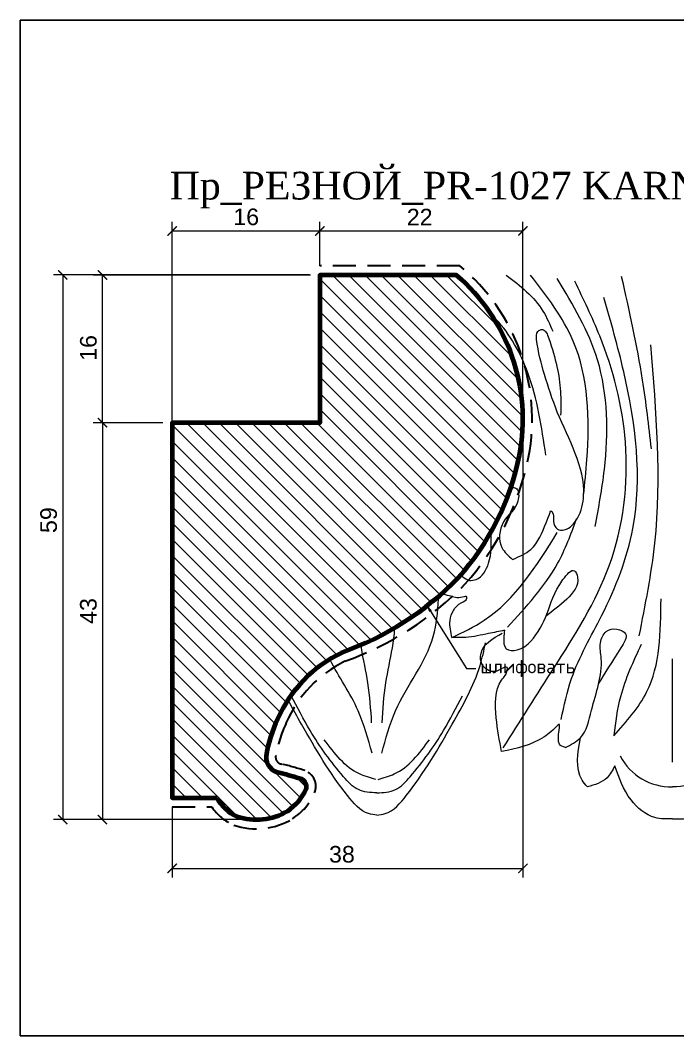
# Model space of a CAD drawing. Header units: millimetres. Extents: x 1312 to 1483, y 1264 to 1374.
# Drawn here: x 1312.2 to 1383.5, y 1264.4 to 1374.4 of the extents above; entities that cross this region are included whole.
import ezdxf
from ezdxf import colors
from ezdxf.entities.mleader import LeaderData, LeaderLine
from ezdxf.math import Vec2, Vec3

# ---------------------------------------------------------------- set-up
doc = ezdxf.new("R2010")
doc.units = ezdxf.units.MM
doc.linetypes.add('HIDDEN', pattern=[0.375, 0.25, -0.125])
for name, color, linetype, lineweight in [('0.05', 7, 'Continuous', 5), ('линия 50', 1, 'Continuous', 140), ('служебный слой РАЗМЕРЫ', 7, 'Continuous', 9)]:
    doc.layers.add(name, color=color, linetype=linetype, lineweight=lineweight)
doc.layers.add('Outside panel', color=7, linetype='Continuous', lineweight=18, true_color=0x7f5e57)
doc.layers.add('размеры в модели', color=7, linetype='Continuous')
doc.styles.add('ELECT', font='times.ttf')
doc.styles.get("Standard").update_dxf_attribs({"font": 'arial.ttf'})
doc.styles.add('ЕСКД профили текст', font='isocpeur.ttf')
doc.dimstyles.new('M_1', dxfattribs={"dimtxt": 1.8, "dimasz": 1, "dimexe": 1, "dimexo": 1, "dimgap": 0.6, "dimtad": 1, "dimdec": 0, "dimdsep": 46, "dimtxsty": 'Standard', "dimblk": 'ARCHTICK', "dimcen": -5, "dimclrd": 7, "dimclre": 7, "dimclrt": 7, "dimadec": 0, "dimazin": 0, "dimtfac": 1, "dimtdec": 0, "dimtmove": 0, "dimatfit": 3, "dimfxl": 1, "dimtolj": 1, "dimtzin": 0, "dimlwd": 5, "dimlwe": 5, "dimarcsym": 0})

# ---------------------------------------------------------------- blocks, each defined once
blk = doc.blocks.new('_ArchTick')
at = {"color": 0, "linetype": 'ByBlock', "const_width": 0.15}
blk.add_lwpolyline([(-0.5, -0.5), (0.5, 0.5)], dxfattribs=at)
blk = doc.blocks.new('*D7')
at = {"layer": 'Defpoints', "color": 0, "ltscale": 1000, "transparency": 16777216}
for p in [(1328.697555698524, 1330.77708524813), (1321.139385520491, 1287.790630716071), (1328.697555698524, 1287.790630716071)]:
    blk.add_point(p, dxfattribs=at)
at = {"layer": 'размеры в модели', "color": 7, "lineweight": 5, "ltscale": 1000, "transparency": 16777216}
for p, q in [((1327.697555698524, 1330.77708524813), (1320.139385520491, 1330.77708524813)), ((1321.139385520491, 1330.77708524813), (1321.139385520491, 1287.790630716071)), ((1327.697555698524, 1287.790630716071), (1320.139385520491, 1287.790630716071))]:
    blk.add_line(p, q, dxfattribs=at)
for p, rotation in [((1321.139385520491, 1330.77708524813), 90), ((1321.139385520491, 1287.790630716071), 270)]:
    blk.add_blockref('_ArchTick', p, dxfattribs=dict(at, rotation=rotation))
at = {"layer": 'размеры в модели', "color": 7, "ltscale": 1000, "transparency": 16777216, "insert": (1319.619740227176, 1310.383786126225), "char_height": 1.8, "attachment_point": 5, "rotation": 90}
blk.add_mtext('\\A1;43', dxfattribs=at)
blk = doc.blocks.new('*D6')
at = {"layer": 'Defpoints', "color": 0, "ltscale": 1000, "transparency": 16777216}
for p in [(1321.139385520491, 1346.77708524813), (1344.697555698524, 1346.77708524813), (1328.697555698524, 1330.77708524813)]:
    blk.add_point(p, dxfattribs=at)
at = {"layer": 'размеры в модели', "color": 7, "lineweight": 5, "ltscale": 1000, "transparency": 16777216}
for p, q in [((1343.697555698524, 1346.77708524813), (1320.139385520491, 1346.77708524813)), ((1321.139385520491, 1330.77708524813), (1321.139385520491, 1346.77708524813)), ((1327.697555698524, 1330.77708524813), (1320.139385520491, 1330.77708524813))]:
    blk.add_line(p, q, dxfattribs=at)
for p, rotation in [((1321.139385520491, 1346.77708524813), 90), ((1321.139385520491, 1330.77708524813), 270)]:
    blk.add_blockref('_ArchTick', p, dxfattribs=dict(at, rotation=rotation))
at = {"layer": 'размеры в модели', "color": 7, "ltscale": 1000, "transparency": 16777216, "insert": (1319.620354142593, 1338.880155606599), "char_height": 1.8, "attachment_point": 5, "rotation": 90}
blk.add_mtext('\\A1;16', dxfattribs=at)
blk = doc.blocks.new('*D5')
at = {"layer": 'Defpoints', "color": 0, "ltscale": 1000, "transparency": 16777216}
for p in [(1366.701940158044, 1351.551596970352), (1344.704822572308, 1346.77708524813), (1366.701940158044, 1330.70846704597)]:
    blk.add_point(p, dxfattribs=at)
at = {"layer": 'размеры в модели', "color": 7, "lineweight": 5, "ltscale": 1000, "transparency": 16777216}
for p, q in [((1344.704822572308, 1347.77708524813), (1344.704822572308, 1352.551596970352)), ((1366.701940158044, 1331.70846704597), (1366.701940158044, 1352.551596970352)), ((1344.704822572308, 1351.551596970352), (1366.701940158044, 1351.551596970352))]:
    blk.add_line(p, q, dxfattribs=at)
at = {"layer": 'размеры в модели', "color": 7, "lineweight": 5, "ltscale": 1000, "transparency": 16777216, "rotation": 180}
blk.add_blockref('_ArchTick', (1344.704822572308, 1351.551596970352), dxfattribs=at)
at = {"layer": 'размеры в модели', "color": 7, "lineweight": 5, "ltscale": 1000, "transparency": 16777216}
blk.add_blockref('_ArchTick', (1366.701940158044, 1351.551596970352), dxfattribs=at)
at = {"layer": 'размеры в модели', "color": 7, "ltscale": 1000, "transparency": 16777216, "insert": (1355.517927836463, 1353.055280462848), "char_height": 1.8, "attachment_point": 5}
blk.add_mtext('\\A1;22', dxfattribs=at)
blk = doc.blocks.new('*D4')
at = {"layer": 'Defpoints', "color": 0, "ltscale": 1000, "transparency": 16777216}
for p in [(1344.697555698524, 1351.552167633894), (1344.697555698524, 1346.77708524813), (1328.697555698524, 1329.77708524813)]:
    blk.add_point(p, dxfattribs=at)
at = {"layer": 'размеры в модели', "color": 7, "lineweight": 5, "ltscale": 1000, "transparency": 16777216}
for p, q in [((1328.697555698524, 1330.77708524813), (1328.697555698524, 1352.552167633894)), ((1344.697555698524, 1347.77708524813), (1344.697555698524, 1352.552167633894)), ((1328.697555698524, 1351.552167633894), (1344.697555698524, 1351.552167633894))]:
    blk.add_line(p, q, dxfattribs=at)
at = {"layer": 'размеры в модели', "color": 7, "lineweight": 5, "ltscale": 1000, "transparency": 16777216, "rotation": 180}
blk.add_blockref('_ArchTick', (1328.697555698524, 1351.552167633894), dxfattribs=at)
at = {"layer": 'размеры в модели', "color": 7, "lineweight": 5, "ltscale": 1000, "transparency": 16777216}
blk.add_blockref('_ArchTick', (1344.697555698524, 1351.552167633894), dxfattribs=at)
at = {"layer": 'размеры в модели', "color": 7, "ltscale": 1000, "transparency": 16777216, "insert": (1336.719839769601, 1353.071199011793), "char_height": 1.8, "attachment_point": 5}
blk.add_mtext('\\A1;16', dxfattribs=at)
blk = doc.blocks.new('*D3')
at = {"layer": 'Defpoints', "color": 0, "ltscale": 1000, "transparency": 16777216}
for p in [(1366.7062778129, 1331.131020661076), (1328.697555698524, 1290.150949138591), (1366.7062778129, 1282.498664152266)]:
    blk.add_point(p, dxfattribs=at)
at = {"layer": 'размеры в модели', "color": 7, "lineweight": 5, "ltscale": 1000, "transparency": 16777216}
for p, q in [((1366.7062778129, 1330.131020661076), (1366.7062778129, 1281.498664152266)), ((1328.697555698524, 1289.150949138591), (1328.697555698524, 1281.498664152266)), ((1328.697555698524, 1282.498664152266), (1366.7062778129, 1282.498664152266))]:
    blk.add_line(p, q, dxfattribs=at)
at = {"layer": 'размеры в модели', "color": 7, "lineweight": 5, "ltscale": 1000, "transparency": 16777216, "rotation": 180}
blk.add_blockref('_ArchTick', (1328.697555698524, 1282.498664152266), dxfattribs=at)
at = {"layer": 'размеры в модели', "color": 7, "lineweight": 5, "ltscale": 1000, "transparency": 16777216}
blk.add_blockref('_ArchTick', (1366.7062778129, 1282.498664152266), dxfattribs=at)
at = {"layer": 'размеры в модели', "color": 7, "ltscale": 1000, "transparency": 16777216, "insert": (1347.091547595173, 1284.018309445582), "char_height": 1.8, "attachment_point": 5}
blk.add_mtext('\\A1;38', dxfattribs=at)
blk = doc.blocks.new('*D2')
at = {"layer": 'Defpoints', "color": 0, "ltscale": 1000, "transparency": 16777216}
for p in [(1344.570724874572, 1346.795569532824), (1316.834222208254, 1287.7906307161), (1337.472930362576, 1287.7906307161)]:
    blk.add_point(p, dxfattribs=at)
at = {"layer": 'размеры в модели', "color": 7, "lineweight": 5, "ltscale": 1000, "transparency": 16777216}
for p, q in [((1343.570724874572, 1346.795569532824), (1315.834222208254, 1346.795569532824)), ((1316.834222208254, 1346.795569532824), (1316.834222208254, 1287.7906307161)), ((1336.472930362576, 1287.7906307161), (1315.834222208254, 1287.7906307161))]:
    blk.add_line(p, q, dxfattribs=at)
for p, rotation in [((1316.834222208254, 1346.795569532824), 90), ((1316.834222208254, 1287.7906307161), 270)]:
    blk.add_blockref('_ArchTick', p, dxfattribs=dict(at, rotation=rotation))
at = {"layer": 'размеры в модели', "color": 7, "ltscale": 1000, "transparency": 16777216, "insert": (1315.315190830355, 1320.22687629217), "char_height": 1.8, "attachment_point": 5, "rotation": 90}
blk.add_mtext('\\A1;59', dxfattribs=at)

msp = doc.modelspace()

# ---------------------------------------------------------------- hatches: boundary and pattern name
at = {"layer": 'Outside panel', "ltscale": 1000}
h = msp.add_hatch(dxfattribs=at)
h.set_pattern_fill('ANSI31', color=256, scale=10, angle=90)
h.set_pattern_definition([(135, (-308667.9458454652, 93370.3693405988), (-0.8838834764831844, -0.8838834764831844), [])])
edge = h.paths.add_edge_path()
edge.add_arc((1337.604062454262, 1292.335846839163), 4.612815469056607, 208.1716719572858, 246.152259555473)
edge.add_arc((1337.813101821881, 1294.376122715807), 6.593936768986802, 251.6671504856773, 300.8665526043483)
edge.add_arc((1338.210737342899, 1293.2900450095), 5.46195127654858, 303.131776446795, 336.1608198228812)
edge.add_arc((1342.414008571835, 1291.380007910437), 0.8466824151309803, 339.427008060093, 425.2847060215738)
edge.add_arc((1329.688700836919, 1251.0427788583), 43.13699876754947, 72.34985074269918, 75.54492571407262)
edge.add_arc((1340.622776785818, 1294.520616815669), 1.71447153097305, 175.8403005665614, 264.4375853303836, ccw=False)
edge.add_arc((1353.47723338172, 1292.410862966684), 14.73476719421375, 154.7281727902409, 171.2790602567301, ccw=False)
edge.add_arc((1353.264914568059, 1292.99437322393), 14.30033991664183, 115.82072845833181, 156.4794200490483, ccw=False)
edge.add_arc((1335.88947132941, 1337.228065017025), 33.28316720581936, 289.5670059685849, 315.7464513908762)
edge.add_arc((1338.440471385908, 1332.892928062993), 28.46163579533379, 318.4145620039181, 348.5614318433271)
edge.add_arc((1346.122531701065, 1331.131020661061), 20.58374611181431, 349.1276916370825, 409.4745530341524)
edge.add_line((1359.497555698512, 1346.77708524813), (1344.697555698524, 1346.784168866183))
edge.add_line((1344.697555698524, 1346.784168866183), (1344.697555698524, 1330.780627057156))
edge.add_line((1344.697555698524, 1330.780627057156), (1328.697555698524, 1330.773543439103))
edge.add_line((1328.697555698524, 1330.773543439103), (1328.697555698524, 1290.150949138591))
edge.add_line((1328.697555698524, 1290.150949138591), (1333.537695028248, 1290.15806757849))

# ---------------------------------------------------------------- linework, layer by layer
at = {"color": 6, "ltscale": 1000}
msp.add_lwpolyline([(1312.236932260636, 1264.375189926721), (1477.236932260636, 1264.375189926721), (1477.236932260636, 1374.375189926721), (1312.236932260636, 1374.375189926721)], close=True, dxfattribs=at)
at = {"layer": '0.05', "color": 7, "ltscale": 1000}
msp.add_line((1382.905535598355, 1293.996776872777), (1382.905535598355, 1305.189742249928), dxfattribs=at)
for points in [[(1377.234137229574, 1294.677217523637, 0.281444496836659), (1382.905535598355, 1291.31788717712)], [(1388.576933967135, 1294.677217523637, -0.281444496836659), (1382.905535598355, 1291.31788717712)]]:
    msp.add_lwpolyline(points, format="xyb", dxfattribs=at)
for points, knots in [([(1364.904729718994, 1346.77708524813), (1366.430063968011, 1345.618972152337), (1368.552099729608, 1343.915720043598), (1369.615401619532, 1341.441927350923), (1369.936067743063, 1340.695891327585)], [0.510710999574661, 0.510710999574661, 0.510710999574661, 0.510710999574661, 6.097938200058136, 8.510472810064098, 8.510472810064098, 8.510472810064098, 8.510472810064098]), ([(1369.181979221594, 1327.273203839442), (1368.738879127846, 1330.294506932765), (1367.970723545131, 1335.532219293451), (1365.342098230682, 1340.354945912357), (1363.806121012964, 1341.967980124649)], [0, 0, 0, 0, 9.135998335193369, 15.83811022249371, 15.83811022249371, 15.83811022249371, 15.83811022249371]), ([(1365.583295813482, 1323.768074818898), (1365.77015357681, 1323.777700028888), (1366.293074035504, 1323.641284489229), (1366.289369922084, 1321.538652604544), (1364.231890149367, 1320.349532541801), (1363.955998424859, 1317.360192156291), (1365.136693842429, 1316.356030006584), (1365.587529453984, 1315.972601689584)], [3.170700324248963, 3.170700324248963, 3.170700324248963, 3.170700324248963, 3.762476209142134, 5.092507991679351, 7.85159134076499, 10.63615026271361, 12.35617692287989, 12.35617692287989, 12.35617692287989, 12.35617692287989]), ([(1360.92507899315, 1313.688522506109), (1361.167755761602, 1313.710032422543), (1362.169442733935, 1313.798818024963), (1363.330113191925, 1315.860409315774), (1363.307234714226, 1317.622188697434), (1363.25226007956, 1318.627051936503)], [0, 0, 0, 0, 0.7127997448093869, 2.942194355620728, 5.970936238386136, 5.970936238386136, 5.970936238386136, 5.970936238386136]), ([(1364.711491265054, 1308.292058877425), (1364.675391874811, 1308.028413160773), (1364.591579563519, 1307.378131415182), (1364.648206225433, 1306.041564971452), (1366.399869693279, 1306.094436096504), (1368.061273210984, 1307.38294726815), (1369.574427253752, 1310.394946480297), (1370.09306563409, 1312.729242134035), (1372.20613763919, 1315.255837843182), (1372.990782972145, 1313.285266306553), (1371.381068790284, 1311.477288879873), (1369.933784011588, 1310.380879076965), (1369.171489582466, 1309.803392809477)], [0.02448491419092194, 0.02448491419092194, 0.02448491419092194, 0.02448491419092194, 0.2790580966006247, 0.6458014330059084, 1.013022079933932, 1.558300500052517, 2.59939484496843, 3.861498816495128, 4.344157063564108, 4.580978273379609, 5.393441217024497, 6.297594065551255, 6.297594065551255, 6.297594065551255, 6.297594065551255]), ([(1360.082128672464, 1314.194935905263), (1360.115172168658, 1314.159019959665), (1360.347963217366, 1313.931549791403), (1360.659828802756, 1313.800221122579), (1360.92507899315, 1313.688522506109)], [3.505941685125692, 3.505941685125692, 3.505941685125692, 3.505941685125692, 3.653939449270875, 4.496074007714872, 4.496074007714872, 4.496074007714872, 4.496074007714872]), ([(1351.443998996237, 1298.250611165549), (1351.535536801628, 1299.707091232511), (1351.707934706075, 1302.450155810202), (1352.504991296282, 1305.80041856055), (1352.764386769104, 1307.774830687918), (1352.830647086328, 1308.471298144414)], [0, 0, 0, 0, 4.368165755561954, 8.226793503952182, 10.31611155361214, 10.31611155361214, 10.31611155361214, 10.31611155361214]), ([(1364.711491264705, 1308.292058877367), (1364.136616971995, 1308.175486536824), (1362.744064154522, 1307.892353353334), (1360.853269429248, 1307.479572390101), (1359.514440652052, 1307.495976750168), (1359.012468075915, 1307.502127304218)], [0.05149622275065029, 0.05149622275065029, 0.05149622275065029, 0.05149622275065029, 0.5920469796053959, 1.360709663993157, 1.821777631518017, 1.821777631518017, 1.821777631518017, 1.821777631518017]), ([(1350.313448972021, 1298.250611165549), (1350.221911166514, 1299.707091232511), (1350.049513261834, 1302.450155810144), (1349.395646583242, 1305.198549342818), (1349.174139514053, 1306.548599209735), (1349.161685771145, 1306.62648943382)], [0, 0, 0, 0, 4.368165755583552, 8.226793503931045, 8.462839003510844, 8.462839003510844, 8.462839003510844, 8.462839003510844]), ([(1350.352687993738, 1294.96921483277), (1349.929673868766, 1296.535410095861), (1348.962559282849, 1300.116118619899), (1346.759720934042, 1303.237448421958), (1345.809231523377, 1305.083278815302)], [0, 0, 0, 0, 4.850252099676474, 11.08887215179699, 11.08887215179699, 11.08887215179699, 11.08887215179699]), ([(1350.878723984071, 1288.271994501771), (1350.573662902298, 1288.311341324657), (1349.259040671004, 1288.480901492043), (1346.178711545141, 1292.07658456072), (1343.773613735753, 1296.252707599382), (1341.778180239442, 1299.760493823833), (1341.339269711123, 1300.601396408409)], [0, 0, 0, 0, 0.9093710110209379, 3.918819603755061, 13.11646590971569, 15.9460493823923, 15.9460493823923, 15.9460493823923, 15.9460493823923])]:
    msp.add_open_spline(points, degree=3, knots=knots, dxfattribs=at)
for points in [[(1373.282648055301, 1322.933727520063), (1373.64512653388, 1326.809513473952), (1372.156763254734, 1339.624894204677), (1367.527335732662, 1346.779338760312)], [(1377.360401407186, 1346.655461114144), (1379.635099136573, 1335.404035667259), (1380.60169998249, 1327.959976065042)], [(1364.575473504443, 1295.5554215517), (1370.077872128062, 1304.228558405081), (1376.055024059675, 1315.284808494394), (1377.806793839507, 1328.68078061107), (1375.027816408965, 1340.188639592041), (1372.323820474976, 1346.104477846831)], [(1374.531306810979, 1319.5223428688), (1375.536758172395, 1325.718096958833), (1374.782669651158, 1337.607458251423), (1370.425972753506, 1346.398687256686)], [(1370.853716938011, 1298.643173981352), (1371.982712941663, 1303.069757895497), (1375.254314919188, 1309.926759970909), (1378.614884579041, 1319.336186076176), (1377.632743526785, 1336.305892157903), (1375.483144459733, 1344.331393954064)], [(1369.641580829233, 1321.059752942772), (1369.723166913678, 1321.219364525412), (1369.834279390354, 1321.147896652586), (1370.009106713649, 1320.131521403917), (1370.446175022469, 1319.266079496196), (1371.176953233848, 1319.178786594373), (1372.614033831353, 1320.436110671504), (1373.280708691407, 1322.896136951469), (1370.434131362428, 1331.9397156124), (1369.049110455973, 1335.9934754565), (1368.192068066517, 1339.811731643636), (1368.317166728852, 1340.665092077583), (1368.817172873951, 1340.873199716862), (1369.504438507556, 1339.915870544046), (1370.774850390339, 1334.150455145409), (1370.79582966871, 1331.590373843454)], [(1379.308754799957, 1307.679605855094), (1381.001860299799, 1317.742962996777), (1380.5562448784, 1339.20544585575)], [(1365.021477431477, 1308.635403573408), (1370.46365775431, 1315.541071867057), (1372.528174190269, 1320.381318635609)], [(1365.587529453984, 1315.9726016897), (1367.565797743689, 1317.061635942384), (1369.213836644962, 1319.940770248078), (1369.641580829815, 1321.059752942772)], [(1359.012468075915, 1307.502127304218), (1362.498913408443, 1309.373054118023), (1370.4310233213, 1318.870623933162)], [(1351.404759974637, 1294.96921483277), (1352.910217481502, 1299.579913600359), (1356.989910197513, 1307.636725131375), (1357.572667941986, 1311.665130896912)], [(1359.012468075915, 1307.502127304218), (1358.818603999749, 1309.342254868137), (1360.029963097837, 1311.27920438362), (1360.635642646881, 1311.763484302861), (1360.635642646881, 1311.90863214929), (1360.175264029134, 1311.884469201799), (1358.721866213902, 1312.029787209885), (1357.873759443359, 1312.199268165521)], [(1376.562023297487, 1296.875365098309), (1380.115291518228, 1301.591053574241), (1381.669700675015, 1311.688102713157)], [(1364.396761129447, 1295.152989362959), (1363.807010292261, 1298.811804128938), (1364.402200201828, 1302.900787424773), (1365.009045266615, 1303.984376506251), (1364.985734956874, 1304.264122179895), (1364.355968087748, 1304.100937203573), (1363.422778685763, 1303.821021368331), (1362.349338921089, 1304.497243574657), (1362.162856442457, 1305.802893546712), (1364.472519636223, 1307.971433002454)], [(1371.30632545317, 1295.603917608281), (1372.935716106509, 1296.645306612434), (1374.137751080747, 1299.623304808872), (1375.189434556592, 1305.236595735314), (1375.117172596812, 1306.936510139156), (1375.73217626959, 1308.166097875113), (1376.890698665356, 1308.419298338889), (1377.831658170162, 1307.913067572994), (1377.324658932233, 1306.393864790396), (1374.863867230084, 1302.487805216701)], [(1350.878723984071, 1288.271994501771), (1351.772674364107, 1288.438752871658), (1354.069905392778, 1290.382849174388), (1359.044325499282, 1298.11924640882), (1362.058348553557, 1304.47171933432), (1362.655092484038, 1306.917281878134)], [(1376.588070907001, 1296.90445059766), (1377.310672746458, 1301.119195451913), (1379.561671660817, 1306.799870372761)], [(1350.878723984071, 1290.675356968259), (1348.871698837913, 1291.031858822284), (1347.265237463125, 1292.434317447955), (1343.647088880603, 1297.436217738501), (1341.596558630885, 1301.202574636915)], [(1350.878723984071, 1290.675356968259), (1352.885749130463, 1291.031858822284), (1354.49221050525, 1292.434317447955), (1358.110359087423, 1297.436217738501), (1360.160889337607, 1301.202574636915)], [(1371.30632545317, 1295.603917608281), (1370.655579304974, 1295.967382790124), (1370.517659972025, 1298.053053545718), (1370.477643940201, 1298.012384922778), (1368.982676073047, 1296.72358094931), (1364.396761129447, 1295.152989362959)], [(1350.748574754758, 1292.143170946987), (1348.988257861183, 1292.729547827457), (1345.173914171126, 1296.443494952469)], [(1351.008873213734, 1292.143170946987), (1352.769190107076, 1292.729547827457), (1356.5835337969, 1296.443494952469)], [(1373.693689679214, 1291.320779924466), (1373.117148017347, 1292.073915174999), (1372.935716106509, 1296.645306612434)], [(1376.663423145026, 1293.602136522426), (1375.821143951569, 1292.317586589033), (1373.693689679214, 1291.320779924583)], [(1382.905535598704, 1287.85322679918), (1381.012738444795, 1288.00484078658), (1378.426071069389, 1289.916776546521), (1376.663423145026, 1293.602136522426)], [(1382.905535598005, 1287.85322679918), (1384.798332751914, 1288.00484078658), (1387.38500012732, 1289.916776546521), (1389.147648051683, 1293.602136522426)]]:
    msp.add_spline(points, degree=3, dxfattribs=at)
at = {"layer": '0.05', "color": 7}
for points in [[(1328.716630261577, 1329.137115956208), (1328.716630261577, 1329.034808742621), (1328.716630261577, 1328.932501529034), (1328.716630261577, 1328.830194315447)], [(1328.716630261577, 1328.830194315447), (1328.716630261577, 1328.625579888274), (1328.716630261577, 1328.4209654611), (1328.716630261577, 1328.216351033927)], [(1328.716630261577, 1328.216351033927), (1328.716630261577, 1327.80712217958), (1328.716630261577, 1327.397893325233), (1328.716630261577, 1326.988664470886)], [(1328.716630261577, 1326.988664470886), (1328.716630261577, 1326.170206762134), (1328.716630261577, 1325.351749053381), (1328.716630261577, 1324.533291344687)], [(1328.716630261577, 1324.533291344687), (1328.716630261577, 1323.223261585499), (1328.716630261577, 1321.913231826253), (1328.716630261577, 1320.603202067006)]]:
    msp.add_open_spline(points, degree=3, dxfattribs=at)
at = {"layer": 'линия 50', "color": 1, "linetype": 'HIDDEN', "lineweight": 30, "ltscale": 10, "true_color": 0xff0909}
msp.add_lwpolyline([(1328.697555698524, 1289.150948057093), (1332.978029854374, 1289.15724339199, 0.1412401881288186), (1335.379494050878, 1287.182693153471, 0.2203486908467479), (1341.725939543056, 1287.867852852036, 0.1468643559695288), (1344.131109333666, 1290.700448556203, 0.4098680612559605), (1343.119006761186, 1293.086821753674, 0.01476489375846657), (1340.614114361535, 1293.806197799287, -0.4188424842874072), (1339.90858336772, 1294.540549957088, -0.07174866950473441), (1341.063521563494, 1298.288242380495, -0.1785555655267837), (1347.42398682913, 1304.94354077012, 0.1144867533808052), (1360.461314210563, 1313.320742057575, 0.1325483539518759), (1367.317913696472, 1327.055008113512, 0.2742729923356664), (1359.861768578772, 1347.77708524813), (1344.704822572308, 1347.77708524813)], format="xyb", dxfattribs=at)
at = {"layer": 'линия 50', "color": 7}
msp.add_lwpolyline([(1333.537695028248, 1290.15806757849, 0.1672555357606437), (1335.739066443417, 1288.116859231795, 0.2180325276647789), (1341.196056819706, 1288.716121161338, 0.1451224916573395), (1343.206694055301, 1291.082483396498, 0.3931933973816193), (1342.768014590034, 1292.149131340844, 0.01394204777429261), (1340.456593022926, 1292.8142183899, -0.4070609946180756), (1338.912821610702, 1294.644978906359, -0.07234267620062702), (1340.152692804531, 1298.7013305705, -0.1792919344408865), (1347.036304445657, 1305.866985145167, 0.1147288216821681), (1359.72883021821, 1314.001911934331, 0.1323045005447086), (1366.3367993596, 1327.24849738042, 0.2695719822616452), (1359.497555698512, 1346.77708524813), (1344.697555698524, 1346.77708524813), (1344.697555698524, 1330.77708524813), (1328.697555698524, 1330.77708524813), (1328.697555698524, 1290.150949138591)], format="xyb", close=True, dxfattribs=at)

# ---------------------------------------------------------------- texts
at = {"color": 7, "ltscale": 1000, "style": 'ELECT'}
msp.add_text('Пр_РЕЗНОЙ_PR-1027 KARNIZ', height=3, dxfattribs=at).set_placement((1328.426729591924, 1354.965779998001))

# ---------------------------------------------------------------- dimensions: what is measured, and where the dimension line sits
at = {"layer": 'размеры в модели', "color": 0, "ltscale": 1000}
for base, p1, p2, picture, middle in [((1344.697555698524, 1351.552167633894), (1328.697555698524, 1329.77708524813), (1344.697555698524, 1346.77708524813), '*D4', (1336.719839769601, 1351.552167633894)), ((1366.701940158044, 1351.551596970352), (1344.704822572308, 1346.77708524813), (1366.701940158044, 1330.70846704597), '*D5', (1355.517927836463, 1351.551596970352)), ((1366.7062778129, 1282.498664152266), (1328.697555698524, 1290.150949138591), (1366.7062778129, 1331.131020661076), '*D3', (1347.091547595173, 1282.498664152266))]:
    dim = msp.add_linear_dim(base=base, p1=p1, p2=p2, dimstyle='M_1', override={"dimtxt": 1.8}, dxfattribs=at)
    dim.commit()
    dim.dimension.update_dxf_attribs({"geometry": picture, "text_midpoint": middle, "dimtype": 128})
for base, p1, p2, picture, middle in [((1316.834222208254, 1287.7906307161), (1344.570724874571, 1346.795569532824), (1337.472930362575, 1287.790630716099), '*D2', (1316.834222208254, 1320.22687629217)), ((1321.139385520491, 1346.77708524813), (1328.697555698524, 1330.77708524813), (1344.697555698524, 1346.77708524813), '*D6', (1321.139385520491, 1338.880155606599)), ((1321.139385520491, 1287.790630716071), (1328.697555698524, 1330.77708524813), (1328.697555698524, 1287.79063071607), '*D7', (1321.139385520491, 1310.383786126225))]:
    dim = msp.add_linear_dim(base=base, p1=p1, p2=p2, angle=90, dimstyle='M_1', override={"dimtxt": 1.8}, dxfattribs=at)
    dim.commit()
    dim.dimension.update_dxf_attribs({"geometry": picture, "text_midpoint": middle, "dimtype": 128})

# ---------------------------------------------------------------- leaders
at = {"layer": 'служебный слой РАЗМЕРЫ'}
ml = msp.add_multileader_mtext('Standard', dxfattribs=at)
ml.set_content('\\A1;шлифовать', color=256, style='ЕСКД профили текст')
ml.set_leader_properties(color=256, linetype='ByLayer', lineweight=-1)
ml.build(insert=Vec2(0, 0))
ml.multileader.update_dxf_attribs({"dogleg_length": 1, "arrow_head_size": 1})
ctx = ml.context
ctx.base_point, ctx.char_height, ctx.arrow_head_size, ctx.landing_gap_size, ctx.plane_origin = Vec3(1361.596802697004, 1304.15582558102), 1.5, 1, 0.5, Vec3(1375.072144307265, 1330.324457874824)
notes = []
notes.append((ctx, [(1, (1, 1, 0), (1360.596802697004, 1304.15582558102), (1, 0), 1, [(0, [(1356.162764424236, 1311.202617983927)], 0, [])])]))
ctx.mtext.insert, ctx.mtext.flow_direction = Vec3(1362.096802697004, 1305.130825581025), 5
for ctx, leaders in notes:
    for number, flags, end, landing, length, lines in leaders:
        leader = LeaderData()
        leader.index, (leader.has_last_leader_line, leader.has_dogleg_vector, leader.attachment_direction) = number, flags
        leader.last_leader_point, leader.dogleg_vector, leader.dogleg_length = Vec3(end), Vec3(landing), length
        for number, points, colour, breaks in lines:
            line = LeaderLine()
            line.index, line.vertices, line.color, line.breaks = number, Vec3.list(points), colors.encode_raw_color(colour), breaks
            leader.lines.append(line)
        ctx.leaders.append(leader)

doc.saveas('drawing.dxf')
